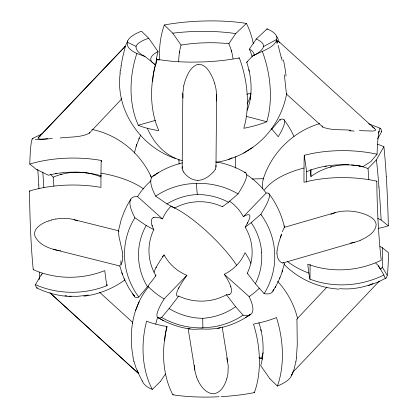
<?xml version="1.0" encoding="UTF-8"?>
<svg xmlns="http://www.w3.org/2000/svg" width="418" height="418" viewBox="0 0 418 418"><rect width="100%" height="100%" fill="white"/><g stroke="black" fill="none" stroke-linecap="round" stroke-linejoin="round"><path stroke-width="0.63" d="M183.753 85.8L182.838 93.24L182.175 168.344L182.624 170.136M41.377 275.258A64.069 4.3 88.4 0 1 41.241 274.788L35.446 284.658A83.208 72.45 -8.3 0 0 101.72 287.563L107.003 285.656L107.013 284.376M215.192 169.159L215.97 166.97L216.618 94.599L215.986 88.841L214.606 83.14M379.392 281.042L293.206 371.816L293.321 371.116M379.993 246.547L382.292 247.675L388.474 252.681A74.9 4.446 87.7 0 1 387.648 271.93L387.22 275.222A74.906 5.842 88 0 1 383.891 274.997A83.208 72.45 -8.3 0 1 316.886 281.502L309.978 279.255L310.119 264.484M348.946 164.807A54.267 47.25 -8.3 0 0 310.95 176.542L311.018 169.483M182.838 93.24L182.969 98.047M306.352 182.185A44.653 2.952 88.4 0 1 306.655 171.751A54.267 26.449 0.5 0 1 363.111 166.573L370.792 161.625L377.062 154.211L377.104 152.957A74.906 5.842 88 0 1 378.698 133.279L379.178 130.891A74.9 4.446 87.7 0 1 381.577 131.163L381.691 131.644L377.59 138.865M296.952 319.749L297.271 344.228L296.472 357.353M215.97 166.97L215.934 165.491M120.217 73.098C115.034 109.934 140.573 146.822 175.294 158.443M277.04 250.972L278.341 244.122L281.257 234.843M379.121 131.205L378.562 132.401L378.583 132.093A12.3 3.334 -2.6 0 1 378.509 133.159M130.818 199.182L127.642 204.506L124.517 210.902L121.283 219.366L118.378 231.159L118.968 236.52L122.411 252.044M216.299 101.046L216.618 94.599M156.363 59.502L156.583 58.097M179.364 52.94L179.583 51.529M250.429 97.896L250.21 99.301M262.431 357.803L262.211 359.214M153.427 73.814L153.678 72.236M165.429 333.721L165.68 332.148M121.063 65.882L122.626 57.365L125.296 46.57M378.499 132.516L378.583 132.062M295.902 361.434L293.885 370.087L290.85 376.864A74.853 20.257 -2.6 0 1 277.406 386.033L269.903 378.802M291.842 374.309L291.367 375.886L293.394 371.445M277.787 40.974L277.447 42.505A12.19 0.805 88.4 0 1 277.798 40.567L375.604 129.585A7.498 2.163 17.9 0 1 375.657 129.982L374.774 130.75L372.736 131.069L359.391 130.62M267.483 29.004L267.786 29.14A74.9 19.651 -2 0 1 276.883 37.724L276.695 39.814A74.9 21.046 -2.1 0 1 263.314 50.933L252.796 55.834L246.714 62.214A54.267 34.313 74.1 0 1 247.142 110.274M378.556 132.412L378.692 132.736M155.862 64.267A54.267 34.313 74.1 0 1 158.067 51.628L148.719 38.252L141.43 31.178A74.906 19.651 -2 0 0 127.291 42.171L127.344 44.966A74.9 21.046 -2.1 0 0 136.848 53.499L144.973 56.477L155.381 64.722A54.267 39.381 -75.4 0 0 152.685 81.583M118.378 231.159L118.623 230.804L118.958 231.358M286.685 93.616C282.495 116.643 268.539 137.903 248.475 150.125M276.773 39.438L263.544 46.544A63.761 19.191 -1 0 1 252.77 55.829M182.347 166.646L182.175 168.344M134.617 152.1L134.356 153.061L136.42 145.443L140.652 134.993M136.2 146.258L136.775 144.492M282.605 270.326C280.306 277.709 277.014 284.778 272.818 291.273M136.848 53.499A83.208 60.391 -75.4 0 0 135.85 119.182L138.238 125.275A77.283 20.947 -2.6 0 0 158.788 130.641L156.395 124.554A83.208 60.391 -75.4 0 1 157.246 59.319A74.9 21.046 -2.1 0 0 191.36 62.13L204.052 61.906A74.9 21.046 -2.1 0 0 237.873 58.196L239.336 57.914A83.208 52.616 74.1 0 1 245.387 122.103L243.835 128.3A77.283 20.947 -2.6 0 0 266.83 121.737L268.382 115.54A83.208 52.616 74.1 0 0 262.337 51.351M148.771 286.56C132.349 306.185 128.425 332.963 133.17 357.468M226.807 378.818C224.832 385.197 220.871 393.098 213.394 393.761A7.064 5.721 2.8 0 1 212.94 393.766C205.875 393.166 201.152 386.749 198.184 380.902M60.26 137.997C69.905 136.723 80.481 137.71 89.311 133.217L121.769 98.836M263.236 179.087C271.501 152.836 293.201 131.424 319.613 123.639M32.045 139.372L31.209 143.149A74.853 5.006 88.4 0 0 29.767 164.107M282.354 231.687L284.308 227.355L335.226 212.631C345.054 209.81 355.734 210.824 365.243 214.366C369.758 216.273 375.583 219.037 376.2 224.544C375.516 232.816 366.805 237.34 360.097 240.418M286.617 93.857L286.471 94.076L322.78 127.046C331.578 130.698 341.631 129.293 350.948 130.244M326.886 287.176L297.067 318.829A12.739 1.035 84.9 0 0 296.963 319.838M382.298 247.717A64.032 2.895 86.3 0 1 382.392 263.544A63.933 2.895 86.3 0 1 382.219 267.118L381.806 268.037A64.022 6.589 87.3 0 1 379.837 268.445M138.828 138.985L139.116 138.206M279.689 278.372L279.976 277.599M282.03 272.087L284.444 263.523L284.188 264.479C298.609 279.161 318.62 287.882 339.108 289.151M144.983 56.477A64.032 19.312 -1 0 1 136.576 49.267A63.933 19.28 -1 0 1 136.054 46.393L136.629 45.285A64.022 15.612 -0.8 0 1 148.73 38.252M124.893 47.098L127.709 40.859M135.526 310.647L139.251 301.697M125.05 46.712L125.311 46.382M155.877 267.922L156.254 267.196M178.617 288.31L178.998 287.589M247.764 222.538L247.409 223.217M89.311 133.217L89.698 132.532A12.968 3.678 1.9 0 0 89.724 132.271M107.003 285.656A78.208 5.168 88.4 0 1 104.808 270.634L99.526 272.541A83.208 72.45 -8.3 0 1 33.252 269.636L33.597 269.051M275.065 287.547L275.608 286.654M120.823 265.268L122.375 261.088L122.798 256.129M162.356 256.767L164.143 254.912A44.653 42.882 11.6 0 0 186.888 275.305L164.091 298.959L161.818 302.815A83.208 12.059 -48.1 0 0 161.651 317.424A74.906 72.074 14.1 0 0 202.876 327.843L212.746 326.96A74.906 72.168 10.1 0 0 243.104 315.182A83.208 19.834 43.9 0 0 250.805 300.364L249.138 296.618L224.22 274.276A44.653 42.882 11.6 0 0 245.026 252.691A54.267 12.937 43.9 0 1 250.941 263.319M162.482 218.922L137.564 196.58L135.113 196.638A83.208 19.834 43.9 0 0 134.873 217.747L134.037 219.136A74.906 72.074 14.1 0 0 124.512 256.657L125.113 263.758A74.906 72.074 14.1 0 0 138.781 297.078L147.429 286.743L155.945 275.708A51.675 49.622 11.6 0 1 153.819 229.644A54.267 12.937 43.9 0 1 162.482 218.922A44.653 42.882 11.6 0 1 170.857 206.309A56.42 13.449 43.9 0 1 236.651 265.299M160.434 381.456L165.45 374M253.35 43.785A83.208 60.391 -75.4 0 0 246.416 23.413L235.705 33.623L228.855 43.749A54.267 39.381 -75.4 0 1 233.019 58.651M267.123 28.847L256.255 38.994L249.4 49.12A54.267 39.381 -75.4 0 1 251.74 55.479L252.132 56.869M271.548 129.617L279.935 119.548A74.843 71.88 11.7 0 1 280.405 120.191M161.651 317.424L169.091 308.536L178.69 296.101A54.267 7.864 -48.1 0 1 186.888 275.305M376.435 181.6L376.806 181.166A83.208 40.551 0.5 0 0 310.731 180.691L303.996 182.243A77.283 5.105 88.4 0 1 304.252 155.287L310.987 153.735A83.208 40.551 0.5 0 1 377.062 154.211M125.269 46.33L38.634 137.35L125.181 46.45M212.835 172.409C209.204 176.276 204.543 179.641 199.156 180.294A7.561 4.3 -3 0 1 197.698 180.357M245.152 227.131A54.267 7.864 -48.1 0 0 243.365 216.696L266.156 193.043L267.651 192.991A83.208 12.059 -48.1 0 1 260.79 214.282L251.218 222.642L245.152 227.131A51.675 49.622 11.6 0 1 247.278 273.2L255.393 283.775L264.103 293.629A83.208 19.834 43.9 0 0 273.518 289.397M368.838 179.745A51.675 3.412 88.4 0 0 367.997 168.506L376.44 159.812L383.886 146.666A83.208 72.45 -8.3 0 0 377.653 144.278M42.688 273.257L41.319 274.657M142.46 380.829A74.859 20.263 -2.6 0 0 152.288 389.424L160.324 381.561M152.288 389.424A83.208 60.391 -75.4 0 1 145.302 326.641L146.572 321.139A78.208 21.198 -2.6 0 0 167.122 326.505L165.852 332.007A83.208 60.391 -75.4 0 0 172.838 394.791L173.339 394.31M155.339 175.142A83.208 19.834 43.9 0 0 155.679 196.157L167.007 203.942L174.619 208.054A51.675 49.622 11.6 0 1 222.407 206.738L228.474 202.249L238.046 193.895A83.208 12.059 -48.1 0 0 244.906 172.597L244.363 172.561M39.057 136.947L40.17 136.101M155.679 196.157L157.053 195.253A74.906 72.074 14.1 0 1 189.741 183.821L197.552 183.377A74.906 72.168 10.1 0 1 236.593 193.064L238.046 193.895M124.919 279.893C112.876 288.655 98.685 294.491 83.851 296.174M152.852 176.213L158.657 172.524M154.299 175.241C162.837 169.431 172.451 165.241 182.499 162.884M228.427 159.509C235.324 157.21 242.132 154.378 248.177 150.292M250.784 314.247C236.797 324.013 219.8 330.251 202.589 328.971A7.628 0.408 -1 0 0 201.283 329.018M243.694 153.113L252.874 147.355M245.497 317.57L250.168 314.649M385.976 278.101L378.18 282.014L367.939 285.808M32.74 138.374L42.265 133.828M238.777 58.18L239.336 57.914M330.915 214.329L335.226 212.631M373.039 283.498L368.587 285.207M153.552 217.579L153.955 217.444M229.283 294.471L228.876 294.606M48.864 220.871C42.406 222.883 32.008 228.578 35.159 236.703C39.642 245.167 49.747 248.877 58.64 250.476M367.662 285.51C358.649 288.331 349.072 289.559 339.651 288.613M219.001 327.994L217.726 328.339M283.247 262.901L356.084 241.834A44.637 44.465 -8.3 0 0 360.102 240.423M138.238 125.275L155.449 120.363M246.766 94.296L251.066 93.068M60.417 174.599L61.958 174.175M330.032 167.184L331.573 166.761M354.71 242.221L350.524 243.114M87.137 295.218L88.344 294.951M86.51 295.333L77.236 296.357L68.996 296.205M55.322 173.716L56.827 173.465M324.932 166.301L326.442 166.045M55.871 219.069C61.869 218.018 68.129 218.024 74.023 219.659L118.56 230.788M286.45 94.066L284.36 74.806M52.334 138.609C47.736 138.426 42.296 140.532 38.09 138.51L38.09 138.191A8.198 2.064 -20.3 0 1 38.378 137.616A8.95 2.283 -19.8 0 1 38.597 137.36M219.1 396.766L211.278 397.043A74.853 20.257 -2.6 0 1 172.833 394.791M121.633 99.254L121.053 98.214M201.225 329.008L193.508 329.295L190.122 329.013C178.705 327.404 167.67 323.438 157.79 317.497M252.075 178.998L263.601 178.679A28.21 1.865 88.4 0 0 262.389 188.879M198.733 64.236C206.252 64.571 210.144 72.57 212.94 78.547A44.235 39.6 62.4 0 1 214.586 83.145M243.104 315.182L235.611 306.702A64.032 62.078 6.4 0 1 212.208 316.98A63.933 61.984 6.4 0 1 202.756 318.328L198.242 318.108A64.022 61.807 19.6 0 1 169.091 308.531M71.191 296.649C59.293 296.096 47.49 293.185 36.784 287.95M354.156 165.288L355.728 165.455M84.546 172.702L86.113 172.869M282.646 262.985C278.54 262.029 277.061 256.924 276.967 253.214M59.638 250.612L60.631 250.722M246.416 23.413L245.052 23.204A74.9 19.651 -2 0 0 207.15 20.931L199.773 21.135A74.906 19.651 -2 0 0 164.295 24.981A83.208 52.616 74.1 0 0 159.472 60.02M215.792 161.897C226.436 163.48 236.625 167.477 245.847 172.963M101.407 161.698L101.219 160.413L95.811 159.577A83.297 40.593 0.5 0 0 29.782 164.065L36.131 169.201M91.871 129.434C117.975 134.674 140.845 153.322 151.494 177.681M359.287 165.998L360.823 166.338M89.677 173.418L91.208 173.752M53.243 249.316L119.909 266.01M246.197 116.345L266.836 121.737M189.537 328.851L190.122 329.013M368.728 123.838L380.27 128.279M74.023 219.659L77.44 220.866M158.427 59.753L159.018 59.973M157.246 59.319L157.837 59.539M258.82 357.395L261.422 358.367A83.339 60.485 -75.4 0 0 263.141 352.693M284.308 227.355L284.585 227.658C281.821 215.374 276.596 203.65 268.91 193.649M127.291 42.171L136.054 46.393M36.251 169.264L48.321 175.231A54.267 26.449 0.5 0 1 101.537 175.9M377.715 218.342L381.148 220.03L388.322 225.845A83.208 40.551 0.5 0 1 378.128 228.432M134.873 217.747L146.206 225.532L153.819 229.644M158.182 317.711L163.846 320.846M372.119 126.691L374.648 128.394M33.252 269.636A74.853 5.006 88.4 0 1 31.115 241.604L30.624 231.985A74.9 5.006 88.4 0 1 29.526 191.016L29.929 191.339M50.035 292.887L138.781 373.749M132.71 323.407L132.516 322.278L99.63 292.302M50.071 292.94L138.609 373.561M178.7 61.796A54.267 34.313 74.1 0 1 181.067 45.066L172.765 33.2L164.295 24.981M278.179 40.854L279.694 42.845M253.956 392.147L254.405 392.58A74.853 20.257 -2.6 0 1 221.185 396.656M375.735 263.126L378.551 265.9L383.891 274.997M50.463 174.431L53.201 177.164A51.675 3.412 88.4 0 1 53.901 186.182M132.516 322.278L132.48 322.236A12.937 0.617 -87.5 0 0 132.276 322.926M277.583 281.304C287.15 291.696 294.157 304.487 297.485 318.234M224.22 274.276A54.267 12.937 43.9 0 1 226.472 294.784L235.611 306.702M260.79 214.282L261.156 214.784M261.276 214.951L261.574 215.369M284.078 119.783C287.929 124.972 291.356 130.505 293.953 136.43M261.694 215.542L261.752 215.625A74.906 72.168 10.1 0 1 274.192 247.378L274.725 253.418L274.725 259.646A74.906 72.168 10.1 0 1 264.103 293.629M269.809 378.671L260.727 365.677A54.267 34.313 74.1 0 0 258.904 322.68M183.633 172.038C186.726 176.485 191.674 179.986 197.191 180.351A7.581 4.321 -2.9 0 0 197.693 180.367M134.481 296.43L128.687 287.809L124.141 278.686M132.344 293.311L134.727 296.806M382.219 267.102L387.22 275.222M138.483 373.154L135.949 367.751L134.068 361.58M142.292 381.216L136.994 370.452M276.549 36.178L278.461 39.626M150.328 175.017L151.588 177.901M119.731 265.77L122.39 274.239M121.779 272.714L124.658 279.976M230.611 286.168L230.84 286.879M152.225 225.882L152.006 225.213M196.538 376.968L195.039 371.393L188.063 328.14M226.791 357.939L228.259 365.854L227.967 373.394A43.467 37.772 49 0 1 226.76 378.797M231.191 50.113L231.582 51.503M278.153 45.426L281.356 57.956M284.083 225.736L284.543 227.512M248.841 69.618L249.196 71.18M260.842 329.53L261.198 331.087M222.157 326.939L227.732 361.633M304.252 155.287L306.655 171.751M194.798 369.956L194.433 365.353M383.891 146.739L384.006 147.784A74.9 4.446 87.7 0 1 386.316 176.767M196.308 183.408L197.301 194.553A63.761 61.801 6.6 0 1 228.474 202.255M378.959 186.94L379.23 190.446A63.991 2.889 86.3 0 1 381.138 219.999M261.595 252.195L261.762 255.738A63.991 62.031 6.4 0 1 255.388 283.775M386.316 176.767L387 189.004A74.9 4.446 87.7 0 1 388.322 225.845M38.749 184.918L38.947 188.701M235.209 156.447L235.747 168.12M178.909 159.587L179.118 164.143M202.756 318.328L202.876 327.843M376.806 181.166L376.822 182.781A74.906 5.842 88 0 0 378.17 222.987L378.588 229.999A74.906 5.842 88 0 0 381.273 260.184A83.208 72.45 -8.3 0 1 314.691 266.48L307.784 264.228A77.283 5.105 88.4 0 0 309.978 279.255M278.001 40.859A6.197 1.202 55.9 0 1 277.845 41.021M155.7 324.149A84.629 61.42 -75.4 0 1 157.638 317.325M182.264 160.648A84.629 61.42 -75.4 0 1 147.355 128.289M259.301 358.048A74.9 20.273 -2.6 0 1 261.422 358.367M254.405 392.58A83.208 52.616 74.1 0 0 255.074 329.551L253.496 324.128A78.208 21.198 -2.6 0 0 276.497 317.565L278.069 322.989A83.208 52.611 74.1 0 1 277.406 386.033M249.4 49.12A51.675 14.008 -2.6 0 1 253.904 55.636M247.675 61.712A51.675 14.008 -2.6 0 1 246.714 62.214M155.381 64.722A51.675 14.008 -2.6 0 1 154.252 64.043M153.265 63.327A51.675 14.008 -2.6 0 1 158.067 51.628M181.067 45.066A51.675 14.008 -2.6 0 1 228.855 43.749M235.742 33.612A63.761 15.607 -0.8 0 0 205.457 31.355A63.902 15.602 -0.8 0 0 197.092 31.434A64.001 15.618 -0.8 0 0 172.759 33.194M256.229 38.994A63.761 15.586 -0.8 0 1 263.544 46.544M266.966 28.785A83.208 60.391 -75.4 0 1 267.259 29.364M164.723 340.633A54.267 39.386 -75.4 0 1 166.923 326.348M250.91 94.39A54.267 39.381 -75.4 0 1 247.195 104.019M232.131 157.769A28.21 7.644 -2.6 0 1 216.66 162.189M100.978 173.141A84.629 41.246 0.5 0 1 143.64 188.952M101.219 160.413A78.208 5.168 88.4 0 0 100.963 187.369L95.55 186.532A83.339 40.619 0.5 0 0 29.526 191.021M264.401 189.96A84.629 41.246 0.5 0 1 304.017 168.01M310.292 169.839A44.653 2.952 88.4 0 1 310.95 176.542M32.024 139.408A74.853 5.006 88.4 0 1 33.174 138.593M37.751 169.41A74.853 5.006 88.4 0 1 38.77 184.955M39.694 272.254A74.853 5.006 88.4 0 1 39.13 279.642M53.201 177.164A54.267 47.25 -8.3 0 1 101.025 176.992M351.559 164.938A54.267 47.25 -8.3 0 1 367.997 168.506M37.406 287.746A74.848 4.912 88.4 0 1 35.446 284.658M381.012 131.356A83.208 72.45 -8.3 0 1 381.691 131.644M376.446 160A63.761 2.9 86.3 0 1 378.948 187.06M42.772 172.132A64.058 4.368 88.4 0 1 43.864 187.698M308.865 273.1A84.629 73.683 -8.3 0 1 287.553 261.637M379.628 268.168A64.022 6.589 87.3 0 1 379.413 267.834M379.199 267.442A64.022 6.589 87.3 0 1 378.551 265.921M179.029 160.293A84.629 20.174 43.9 0 1 178.277 159.389M259.359 288.195A77.283 74.216 11.6 0 1 249.138 296.618M164.091 298.959A77.283 74.216 11.6 0 1 148.197 286.539M137.564 196.58A77.283 74.216 11.6 0 1 150.903 180.832M246.693 174.703A77.283 74.216 11.6 0 1 266.156 193.043M229.242 200.959A44.653 42.882 11.6 0 1 243.365 216.696M247.618 273.215A54.267 12.937 43.9 0 1 247.278 273.2M174.625 208.054A54.267 12.937 43.9 0 1 174.384 207.553M279.935 119.548A83.208 12.054 -48.1 0 1 279.861 133.922L278.205 136.775A78.208 75.104 11.6 0 0 271.345 128.812M226.472 294.784A51.675 49.622 11.6 0 1 178.69 296.101M146.201 225.527A63.761 61.561 19.4 0 0 138.489 255.581A63.902 61.697 19.5 0 0 139.126 263.674A64.001 61.791 19.6 0 0 147.429 286.743M166.944 203.963A63.761 61.561 19.4 0 1 197.223 194.522M222.726 206.226A54.267 7.864 -48.1 0 1 222.407 206.738M155.945 275.708A54.267 7.864 -48.1 0 1 155.329 275.775M154.07 272.217A54.267 7.864 -48.1 0 1 164.143 254.912M251.296 222.737A63.761 61.801 6.6 0 1 261.637 252.305M138.781 297.078A83.208 12.059 -48.1 0 1 134.194 295.286M198.733 64.231A7.043 7.007 -29.9 0 0 197.322 64.477C190.373 67.209 187.175 74.853 184.887 81.437A44.632 41.345 -58.9 0 0 183.795 85.805M183.821 172.075A41.654 13.501 17.4 0 1 182.76 170.168M215.359 169.118A41.518 12.545 -19.9 0 1 213.081 172.362M51.55 219.925A43.388 35.384 9.2 0 1 55.834 218.954M48.911 220.955A43.362 34.778 8.1 0 1 51.644 220.119M122.307 252.159A8.329 1.907 83.8 0 1 122.693 256.025M120.938 264.777A39.574 3.271 -78.4 0 1 120.974 260.686M198.205 380.887A43.336 39.37 -46.7 0 1 196.57 376.952M220.234 327.623A41.648 9.619 16.5 0 1 219.225 328.078M189.751 328.767A41.518 7.425 -19.5 0 1 188.764 328.365M276.93 253.235A7.9 2.936 -85.4 0 1 277.014 250.967M280.582 237.335A41.607 1.149 -73.3 0 1 281.716 233.965M283.744 262.473A41.56 8.36 72.8 0 1 282.667 263.058M296.519 357.442A43.963 12.833 86.1 0 1 295.944 361.528M277.087 43.613A13.606 2.033 69.3 0 1 276.549 40.614M281.565 57.825A43.409 14.092 79.2 0 1 282.181 60.605M283.435 59.962A43.906 11.798 79 0 1 286.064 76.165M322.748 127.051A13.052 3.584 -6.6 0 1 322.252 125.881M349.166 130.829A42.171 0.914 2.3 0 1 354.187 131.038M378.651 132.219A15.983 0.554 -70.5 0 1 378.645 132.276M133.938 361.805A42.699 16.699 -89.1 0 1 133.023 357.667M66.99 295.86A39.924 21.234 -1.1 0 1 64.957 295.61M125.301 46.408A7.101 0.308 -72.4 0 1 125.275 46.623M120.64 70.203A43.723 16.192 -82.6 0 1 121.199 65.919M120.008 73.14A43.634 15.858 -82.6 0 1 120.295 70.203M35.321 139.696A39.909 0.522 -4.1 0 1 47.647 138.645"/></g></svg>
